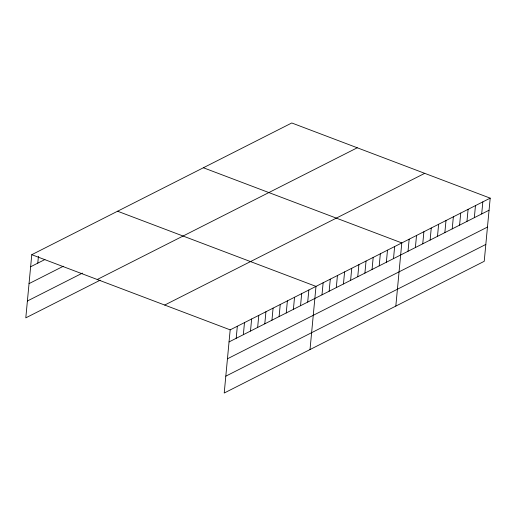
<?xml version="1.0" encoding="UTF-8"?>
<svg xmlns="http://www.w3.org/2000/svg" width="516" height="516" viewBox="0 0 516 516"><rect width="100%" height="100%" fill="white"/><g stroke="black" fill="none" stroke-linecap="round" stroke-linejoin="round"><path stroke-width="0.77" d="M490.2 198.144L230.181 329.859L224.215 393.024L484.227 261.309L490.2 198.144L291.785 122.976L31.773 254.691L25.8 317.856L100.162 280.188M37.778 263.141L38.423 256.349M236.193 338.309L237.334 326.235M243.346 334.69L244.487 322.616M250.492 331.066L251.634 318.991M257.645 327.441L258.787 315.373M264.792 323.822L265.934 311.748M271.945 320.197L273.087 308.123M279.098 316.579L280.24 304.505M286.245 312.954L287.386 300.88M293.398 309.329L294.539 297.261M300.544 305.711L301.686 293.636M307.697 302.086L308.839 290.018M310.019 349.558L315.992 286.393L117.577 211.225M321.997 294.842L323.139 282.768M329.15 291.224L330.292 279.15M336.297 287.599L337.438 275.525M343.45 283.974L344.591 271.906M350.603 280.356L351.744 268.281M357.749 276.731L358.891 264.663M364.902 273.112L366.044 261.038M372.049 269.487L373.191 257.413M379.202 265.869L380.344 253.795M386.355 262.244L387.497 250.17M393.502 258.619L394.643 246.551M395.824 306.091L401.796 242.926L203.381 167.758M408.021 251.266L409.162 239.192M415.386 247.538L416.528 235.464M422.752 243.804L423.894 231.729M430.125 240.069L431.26 228.001M437.491 236.341L438.632 224.267M444.857 232.606L445.998 220.532M452.222 228.878L453.364 216.804M459.588 225.144L460.73 213.069M466.954 221.416L468.096 209.341M474.327 217.681L475.468 205.607M481.692 213.946L482.834 201.879M30.631 266.766L44.931 259.522M29.038 283.626L63.358 266.237M27.393 300.996L82.45 273.106M97.247 279.498L357.265 147.782M164.707 305.053L424.726 173.337M229.04 341.934L489.058 210.218M227.446 358.794L487.465 227.079M225.808 376.164L485.82 244.449M31.773 254.691L230.181 329.859"/></g></svg>
